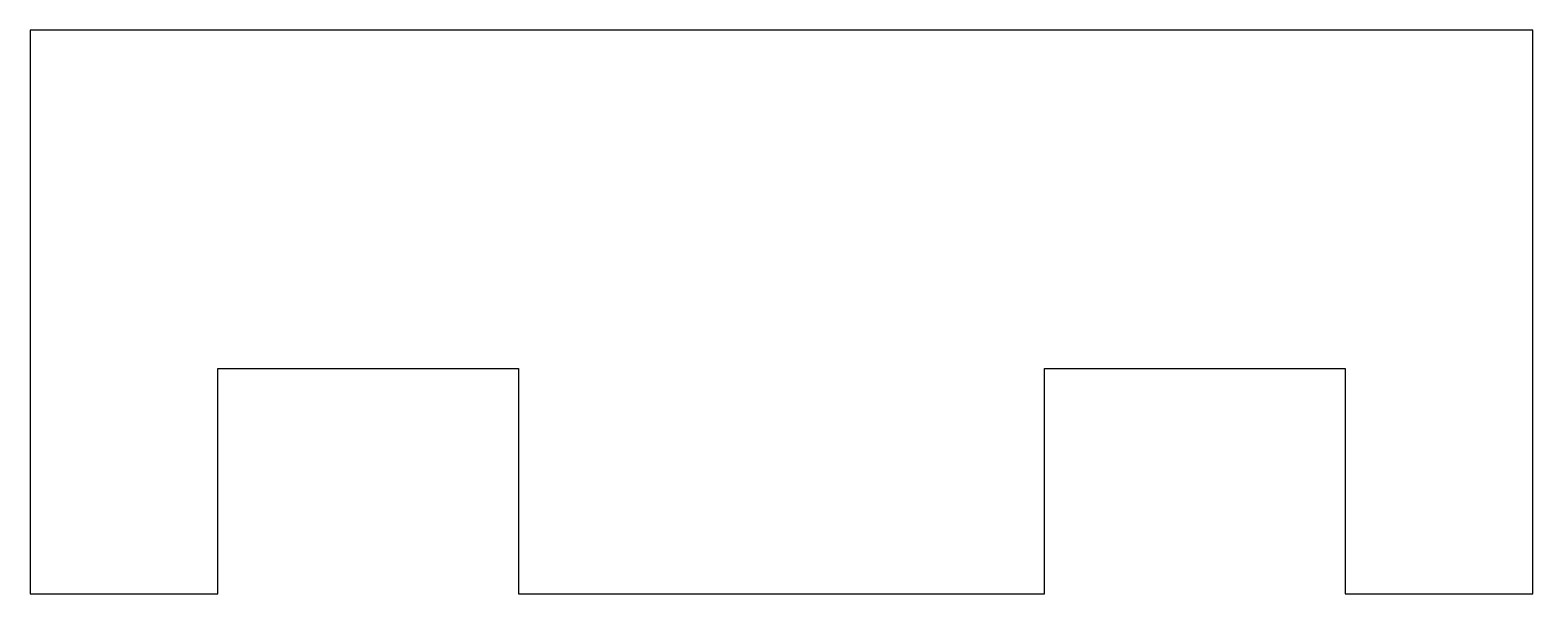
# Model space of a CAD drawing. Header units: metres. Extents: x -89 to 1818, y -40 to 40.
# Drawn here: x 332 to 352, y 32 to 39.5 of the extents above.
import ezdxf

# ---------------------------------------------------------------- set-up
doc = ezdxf.new("R2010")
doc.units = ezdxf.units.M

msp = doc.modelspace()

# ---------------------------------------------------------------- linework, layer by layer
for p, q in [((352, 39.5), (332, 39.5)), ((332, 39.5), (332, 32)), ((352, 32), (352, 39.5)), ((334.5, 35), (338.5, 35)), ((334.5, 32), (334.5, 35)), ((338.5, 35), (338.5, 32)), ((345.5, 32), (345.5, 35)), ((345.5, 35), (349.5, 35)), ((349.5, 35), (349.5, 32)), ((332, 32), (334.5, 32)), ((338.5, 32), (345.5, 32)), ((349.5, 32), (352, 32))]:
    msp.add_line(p, q)

doc.saveas('drawing.dxf')
